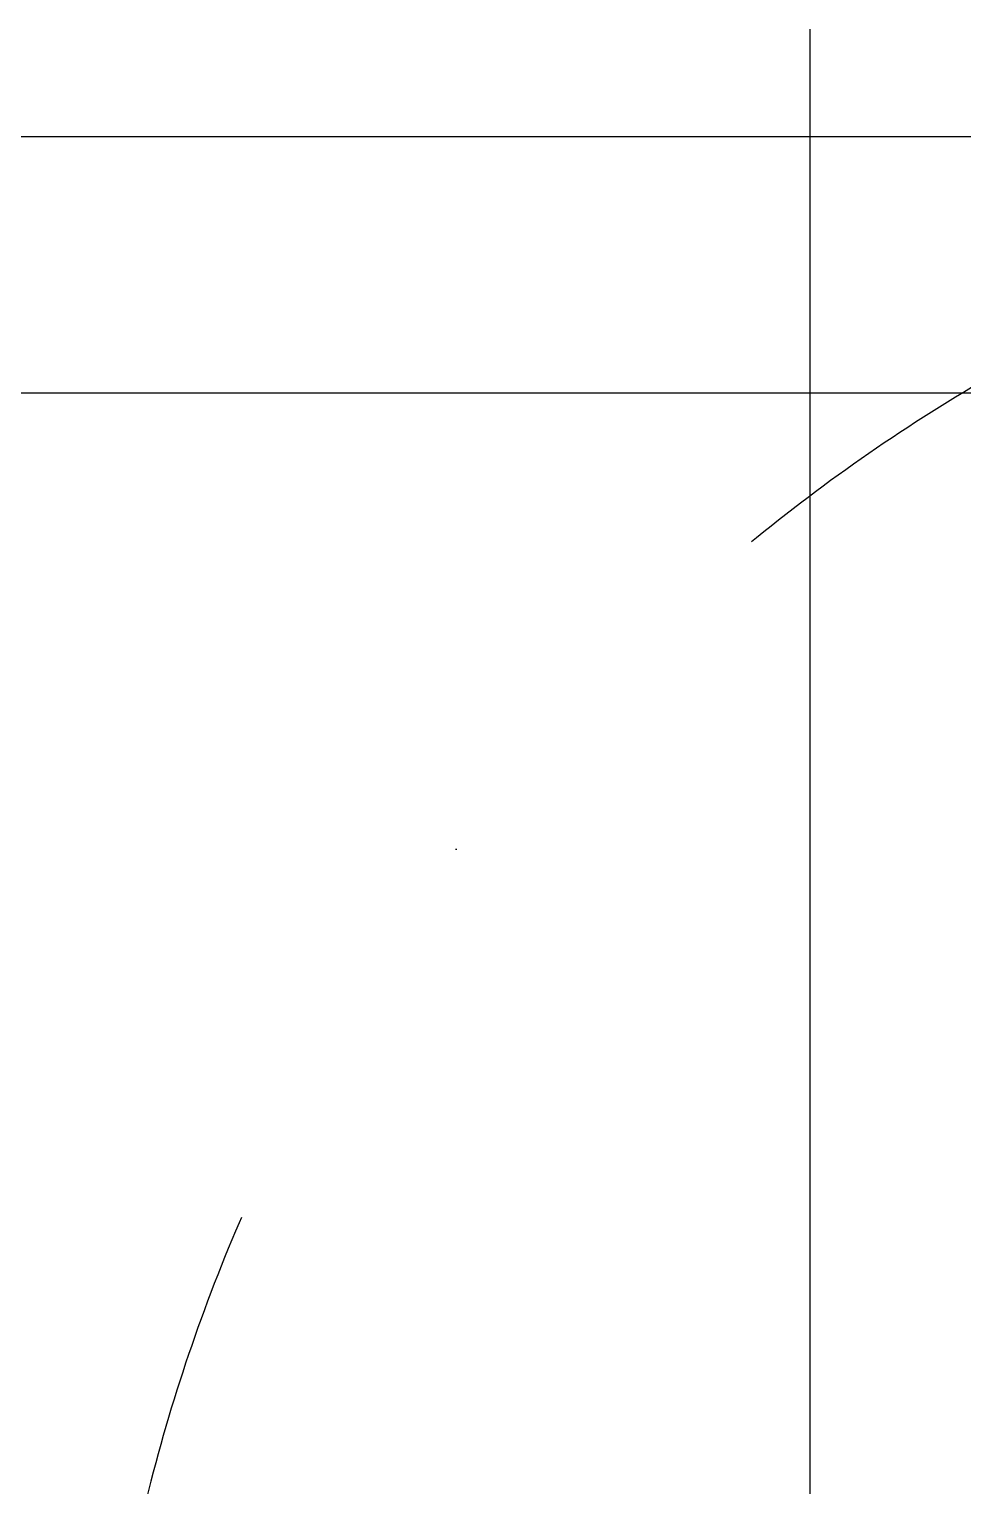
# Model space of a CAD drawing. Header units: millimetres. Extents: x 6886222 to 6919728, y 230959 to 276095.
# Drawn here: x 6907623 to 6908060, y 266523 to 267205 of the extents above; entities that cross this region are included whole.
import ezdxf
from ezdxf.xclip import XClip

# ---------------------------------------------------------------- set-up
doc = ezdxf.new("R2010")
doc.units = ezdxf.units.MM
doc.header["$LTSCALE"] = 100
doc.header["$XCLIPFRAME"] = 2
doc.linetypes.add('U-74C-EX$0$CEN', pattern=[62, 60, -1, 0, -1])
doc.linetypes.add('U-74C-EX$0$DASHDOTX2', pattern=[2, 1, -0.5, 0, -0.5])
for name, color, linetype in [('BP', 7, 'Continuous'), ('U-74C-EX$0$C-DOOR', 1, 'Continuous'), ('U-74C-EX$0$CEN', 1, 'U-74C-EX$0$CEN'), ('U-74C-EX$0$DOR', 4, 'Continuous'), ('U-74C-EX$0$S-ELE', 4, 'Continuous')]:
    doc.layers.add(name, color=color, linetype=linetype)
doc.layers.add('U-74C-EX$0$MC', color=152, linetype='Continuous', plot=False)

# ---------------------------------------------------------------- blocks, each defined once
blk = doc.blocks.new('U-74C-EX$0$A$Cc7b664ce')
at = {"layer": 'U-74C-EX$0$C-DOOR', "linetype": 'U-74C-EX$0$DASHDOTX2', "ltscale": 4}
blk.add_arc((170.96, 15.77), 839.27, 11.9938, 89.41669, dxfattribs=at)
blk = doc.blocks.new('U-74C-EX$0$S-CEN')
at = {"layer": 'U-74C-EX$0$S-ELE', "color": 8, "linetype": 'U-74C-EX$0$CEN'}
for p, q in [((11035, 4700), (11035, 9915)), ((3745, 7940), (11085.46, 7940))]:
    blk.add_line(p, q, dxfattribs=at)
blk = doc.blocks.new('U-74C-EX', base_point=(50, 0))
at = {"layer": 'U-74C-EX$0$CEN'}
blk.add_line((11085, -2280), (11085, 2935), dxfattribs=at)
at = {"layer": 'U-74C-EX$0$MC'}
blk.add_line((10965, -2280), (10965, 2935), dxfattribs=at)
at = {"layer": 'U-74C-EX$0$DOR'}
blk.add_blockref('U-74C-EX$0$A$Cc7b664ce', (10075, 440), dxfattribs=at)
at = {"layer": 'U-74C-EX$0$S-ELE'}
blk.add_blockref('U-74C-EX$0$S-CEN', (50, -6980), dxfattribs=at)

msp = doc.modelspace()

# ---------------------------------------------------------------- block references
at = {"layer": 'BP'}
ref = msp.add_blockref('U-74C-EX', (6908948.06, 256119.38), dxfattribs=dict(at, rotation=90))
XClip(ref).set_block_clipping_path([(-85.000000015, 299.9999999944), (-85.0000000013, -7479.9999999991), (15775.0000000003, -7479.9999999991), (15775.0000000003, 2920.0000000009), (3995.0000000002, 2920), (3995.0000000002, 300.0000000019)])

doc.saveas('drawing.dxf')
